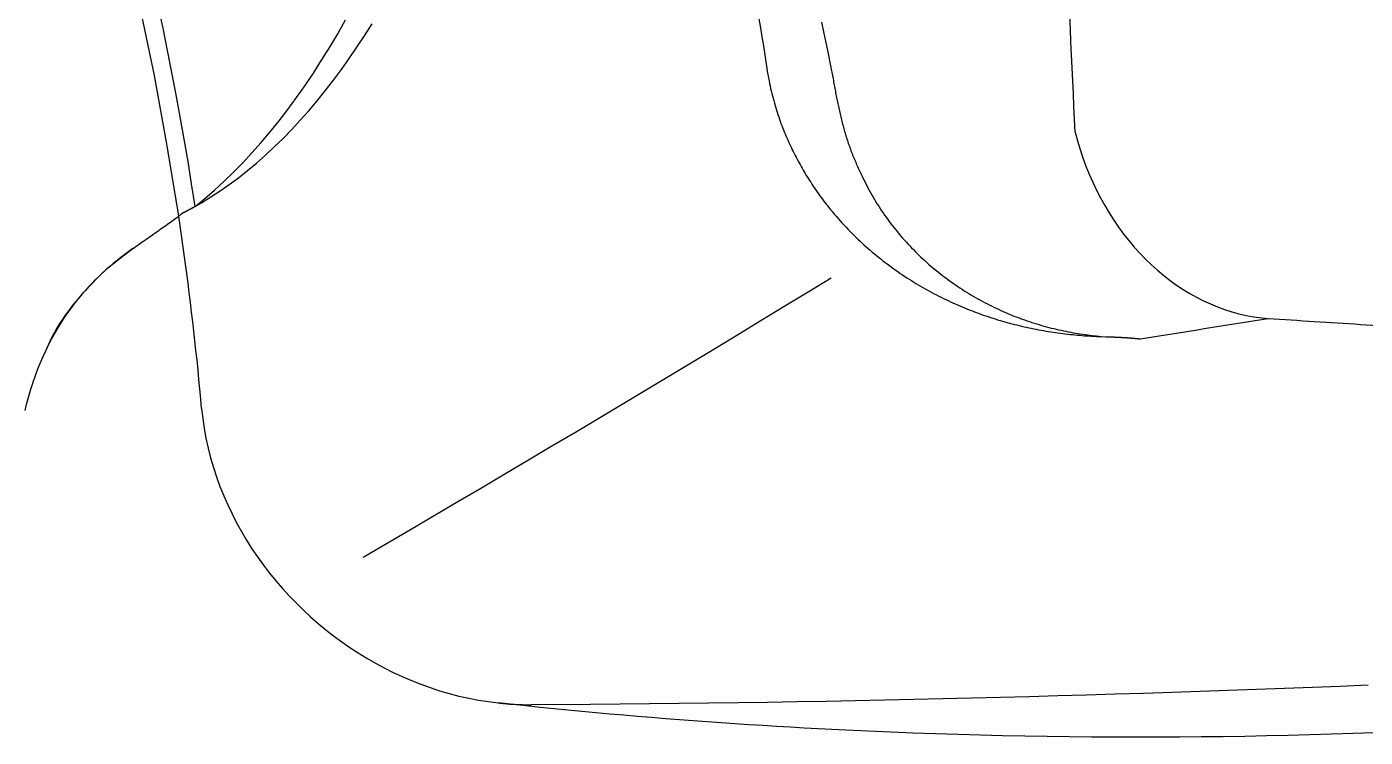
# Model space of a CAD drawing. Extents: x 941 to 1034, y 781 to 934.
# Drawn here: x 962.2 to 970.33, y 812.82 to 817.13 of the extents above; entities that cross this region are included whole.
import ezdxf

# ---------------------------------------------------------------- set-up
doc = ezdxf.new("R2010")
doc.units = 0
doc.header["$MEASUREMENT"] = 0
doc.layers.add('1', color=4, linetype='Continuous')

# ---------------------------------------------------------------- blocks, each defined once
blk = doc.blocks.new('ENVOY')
at = {"layer": '1', "color": 3, "linetype": 'Continuous'}
for points in [[(21.7436, 14.4176), (21.6744, 14.8451), (21.5958, 15.2708), (21.5076, 15.6945), (21.41, 16.1161), (21.3031, 16.5355), (21.1868, 16.9524), (21.0611, 17.3668), (20.9262, 17.7784), (20.7821, 18.1872)], [(25.647, 15.5939), (25.6589, 15.5371), (25.6708, 15.4803), (25.6826, 15.4235), (25.7056, 15.3102)], [(21.7671, 14.4365), (21.8246, 14.4668), (21.8817, 14.4993), (21.9385, 14.534), (21.9948, 14.5709), (22.0508, 14.61), (22.1063, 14.6512), (22.1614, 14.6946), (22.216, 14.7402), (22.2702, 14.7879), (22.3239, 14.8377), (22.3771, 14.8897), (22.4298, 14.9437), (22.4818, 14.9997), (22.5331, 15.0575), (22.5837, 15.1172), (22.6336, 15.1787), (22.6828, 15.242), (22.7313, 15.307), (22.779, 15.3737), (22.826, 15.4422), (22.8722, 15.5122), (22.9176, 15.5839)], [(21.8435, 14.477), (21.9023, 14.525), (21.9606, 14.5755), (22.0184, 14.6285), (22.0756, 14.6838), (22.1323, 14.7416), (22.1884, 14.8019), (22.2439, 14.8645), (22.2988, 14.9294), (22.3528, 14.9965), (22.4061, 15.0657), (22.4587, 15.1371), (22.5104, 15.2105), (22.5613, 15.2861), (22.6114, 15.3637), (22.6607, 15.4432), (22.7091, 15.5248), (22.7566, 15.6083)], [(25.7056, 15.3102), (25.7074, 15.3003), (25.7092, 15.2906), (25.7109, 15.2808), (25.7127, 15.2711), (25.7145, 15.2614), (25.7162, 15.2517), (25.718, 15.2421), (25.7197, 15.2325), (25.7215, 15.2229), (25.7232, 15.2134), (25.725, 15.2039), (25.7267, 15.1944), (25.7285, 15.185), (25.7303, 15.1756), (25.732, 15.1663), (25.7338, 15.1569), (25.7356, 15.1477), (25.7375, 15.1384), (25.7393, 15.1292), (25.7411, 15.12), (25.743, 15.1108), (25.7449, 15.1017), (25.7468, 15.0926), (25.7487, 15.0835), (25.7507, 15.0744), (25.7527, 15.0653), (25.7547, 15.0562), (25.7567, 15.0472), (25.7588, 15.0382), (25.7609, 15.0292), (25.7631, 15.0202), (25.7652, 15.0112), (25.7674, 15.0022), (25.7697, 14.9932), (25.772, 14.9843), (25.7743, 14.9753), (25.7767, 14.9663), (25.7791, 14.9574), (25.7815, 14.9484), (25.784, 14.9395), (25.7866, 14.9306), (25.7892, 14.9216), (25.7918, 14.9127), (25.7945, 14.9038), (25.7973, 14.8949), (25.8001, 14.886), (25.803, 14.8771), (25.8059, 14.8682), (25.8089, 14.8593), (25.8119, 14.8504), (25.815, 14.8415), (25.8182, 14.8326), (25.8214, 14.8237), (25.8247, 14.8149), (25.8281, 14.806), (25.8315, 14.7972), (25.835, 14.7883), (25.8386, 14.7795), (25.8422, 14.7707), (25.8459, 14.7619), (25.8497, 14.7532), (25.8535, 14.7445), (25.8573, 14.7358), (25.8612, 14.7271), (25.8651, 14.7184), (25.8691, 14.7098), (25.8731, 14.7012), (25.8771, 14.6927), (25.8853, 14.6757)], [(25.8853, 14.6757), (25.8921, 14.6611), (25.899, 14.6466), (25.9061, 14.6321), (25.9133, 14.6176), (25.9206, 14.6032), (25.9282, 14.5888), (25.9358, 14.5746), (25.9436, 14.5605), (25.9516, 14.5464), (25.9596, 14.5325), (25.9678, 14.5186), (25.9762, 14.5048), (25.9847, 14.4911), (25.9934, 14.4775), (26.0021, 14.464), (26.011, 14.4506), (26.0201, 14.4372), (26.0292, 14.424), (26.0385, 14.4108), (26.048, 14.3978), (26.0575, 14.3848), (26.0672, 14.372), (26.077, 14.3592), (26.0869, 14.3466), (26.097, 14.334), (26.1071, 14.3216), (26.1174, 14.3093), (26.1278, 14.297), (26.1383, 14.2849), (26.1489, 14.2729), (26.1596, 14.261), (26.1705, 14.2492), (26.1814, 14.2375), (26.1925, 14.2259), (26.2037, 14.2145), (26.2149, 14.2031), (26.2263, 14.1918), (26.2378, 14.1807), (26.2493, 14.1697), (26.261, 14.1588), (26.2728, 14.148), (26.2846, 14.1373), (26.2966, 14.1268), (26.3086, 14.1163), (26.3208, 14.106), (26.333, 14.0958), (26.3453, 14.0857), (26.3577, 14.0757), (26.3702, 14.0659), (26.3827, 14.0562), (26.3954, 14.0465), (26.4081, 14.0371), (26.4209, 14.0277), (26.4338, 14.0184), (26.4468, 14.0093), (26.4598, 14.0003), (26.473, 13.9914), (26.4862, 13.9826), (26.4994, 13.9739), (26.5127, 13.9654), (26.5261, 13.957), (26.5396, 13.9487), (26.5531, 13.9406), (26.5667, 13.9326), (26.5804, 13.9247), (26.5941, 13.9169), (26.6079, 13.9092), (26.6217, 13.9017), (26.6356, 13.8943), (26.6495, 13.887), (26.6635, 13.8799), (26.6776, 13.8728), (26.6917, 13.8659), (26.7058, 13.8592), (26.72, 13.8525), (26.7343, 13.846), (26.7486, 13.8396), (26.7629, 13.8333), (26.7773, 13.8272), (26.7917, 13.8212), (26.8062, 13.8153), (26.8207, 13.8096), (26.8352, 13.8039), (26.8498, 13.7985), (26.8644, 13.7931), (26.879, 13.7879), (26.8936, 13.7827), (26.9083, 13.7778), (26.923, 13.7729), (26.9377, 13.7682), (26.9524, 13.7636), (26.9672, 13.7592), (26.9819, 13.7549), (26.9967, 13.7507), (27.0115, 13.7466), (27.0262, 13.7427), (27.041, 13.7389), (27.0558, 13.7352), (27.0705, 13.7317), (27.0853, 13.7282), (27.1, 13.725), (27.1147, 13.7218), (27.1294, 13.7188), (27.1441, 13.7159), (27.1587, 13.7131), (27.1734, 13.7105), (27.1879, 13.708), (27.2024, 13.7056), (27.2169, 13.7033), (27.2313, 13.7012), (27.2457, 13.6991), (27.26, 13.6972), (27.2742, 13.6955), (27.2884, 13.6938), (27.3025, 13.6923), (27.3164, 13.6908), (27.3304, 13.6895), (27.3442, 13.6883), (27.3715, 13.6863)], [(21.8433, 14.4772), (21.8395, 14.4751), (21.8357, 14.473), (21.8319, 14.4708), (21.8281, 14.4687), (21.8243, 14.4667), (21.8205, 14.4646), (21.8167, 14.4625), (21.8129, 14.4604), (21.8091, 14.4584), (21.8053, 14.4563), (21.8015, 14.4543), (21.7977, 14.4523), (21.7938, 14.4503), (21.79, 14.4483), (21.7862, 14.4463), (21.7824, 14.4443), (21.7785, 14.4423), (21.7747, 14.4404), (21.7671, 14.4365)], [(21.4647, 14.2205), (21.4753, 14.2278), (21.4857, 14.2351), (21.4961, 14.2424), (21.5063, 14.2496), (21.5165, 14.2568), (21.5266, 14.2638), (21.5366, 14.2709), (21.5465, 14.2778), (21.5563, 14.2848), (21.566, 14.2916), (21.5757, 14.2984), (21.5853, 14.3052), (21.5947, 14.3119), (21.6041, 14.3185), (21.6134, 14.3251), (21.6226, 14.3316), (21.6318, 14.3381), (21.6408, 14.3445), (21.6498, 14.3508), (21.6587, 14.3571), (21.6674, 14.3633), (21.676, 14.3695), (21.6845, 14.3755), (21.6929, 14.3815), (21.7013, 14.3875), (21.7097, 14.3934), (21.718, 14.3994), (21.7265, 14.4054), (21.7436, 14.4176)], [(21.7671, 14.4365), (21.7664, 14.4359), (21.7657, 14.4354), (21.765, 14.4349), (21.7644, 14.4343), (21.7637, 14.4338), (21.763, 14.4332), (21.7624, 14.4327), (21.7617, 14.4322), (21.761, 14.4316), (21.7604, 14.4311), (21.7597, 14.4305), (21.759, 14.43), (21.7583, 14.4295), (21.7577, 14.4289), (21.757, 14.4284), (21.7563, 14.4279), (21.7557, 14.4273), (21.755, 14.4268), (21.7543, 14.4262), (21.7536, 14.4257), (21.753, 14.4252), (21.7523, 14.4246), (21.7516, 14.4241), (21.751, 14.4235), (21.7503, 14.423), (21.7496, 14.4225), (21.749, 14.4219), (21.7483, 14.4214), (21.7476, 14.4209), (21.7469, 14.4203), (21.7463, 14.4198), (21.7456, 14.4192), (21.7449, 14.4187), (21.7436, 14.4176)], [(21.883, 13.2509), (21.8777, 13.3095), (21.8723, 13.368), (21.8666, 13.4266), (21.8608, 13.4851), (21.8548, 13.5436), (21.8486, 13.602), (21.8423, 13.6604), (21.8357, 13.7189), (21.829, 13.7772), (21.8221, 13.8356), (21.8151, 13.8939), (21.8078, 13.9522), (21.8004, 14.0105), (21.7928, 14.0687), (21.7851, 14.127), (21.7771, 14.1851), (21.769, 14.2433), (21.7607, 14.3014), (21.7436, 14.4176)], [(20.8106, 13.2376), (20.8217, 13.2822), (20.8336, 13.3257), (20.8463, 13.3682), (20.8597, 13.4098), (20.874, 13.4504), (20.8889, 13.4902), (20.9046, 13.529), (20.921, 13.5669), (20.9381, 13.6039), (20.9559, 13.64), (20.9743, 13.6753), (20.9935, 13.7098), (21.0132, 13.7433), (21.0336, 13.7761), (21.0546, 13.8081), (21.0762, 13.8392), (21.0984, 13.8696), (21.1211, 13.8991), (21.1445, 13.928), (21.1683, 13.956), (21.1927, 13.9834), (21.2176, 14.0099), (21.2429, 14.0358), (21.2688, 14.061), (21.2951, 14.0855), (21.3219, 14.1093), (21.3493, 14.1325), (21.3773, 14.1553), (21.4059, 14.1776), (21.4647, 14.2205)], [(21.4647, 14.2205), (21.4403, 14.2031), (21.4162, 14.1854), (21.3925, 14.1673), (21.3692, 14.1488), (21.3462, 14.13), (21.3238, 14.1109), (21.3017, 14.0914), (21.2799, 14.0715), (21.2585, 14.0512), (21.2375, 14.0306), (21.2169, 14.0098), (21.1968, 13.9886), (21.1771, 13.9673), (21.1579, 13.9458), (21.1392, 13.9242), (21.1211, 13.9025), (21.1036, 13.8808), (21.0867, 13.8591), (21.0705, 13.8375), (21.055, 13.816), (21.0401, 13.7946), (21.0261, 13.7734), (21.0127, 13.7524), (21.0002, 13.7317), (20.9886, 13.7114), (20.9778, 13.6914), (20.9679, 13.6718), (20.9589, 13.6526), (20.9438, 13.6158)], [(25.7046, 14.0418), (25.5643, 13.9563), (25.4239, 13.8709), (25.2833, 13.7856), (25.1425, 13.7004), (25.0015, 13.6152), (24.8603, 13.5301), (24.719, 13.445), (24.5775, 13.3601), (24.4357, 13.2752), (24.2938, 13.1904), (24.1516, 13.1056), (24.0093, 13.021), (23.8667, 12.9364), (23.7239, 12.8519), (23.5809, 12.7675), (23.4377, 12.6832), (23.2943, 12.599), (23.1506, 12.5149), (22.8625, 12.3469)], [(27.5801, 13.673), (27.6189, 13.6792), (27.6577, 13.6854), (27.6966, 13.6916), (27.7354, 13.6978), (27.7743, 13.704), (27.8131, 13.7102), (27.852, 13.7164), (27.8908, 13.7226), (27.9296, 13.7287), (27.9685, 13.7349), (28.0073, 13.7411), (28.0462, 13.7473), (28.085, 13.7535), (28.1239, 13.7597), (28.1627, 13.7659), (28.2016, 13.7721), (28.2404, 13.7783), (28.2793, 13.7844), (28.357, 13.7968)], [(28.357, 13.7968), (28.392, 13.7946), (28.4271, 13.7923), (28.4622, 13.7901), (28.4973, 13.7879), (28.5324, 13.7856), (28.5674, 13.7834), (28.6025, 13.7812), (28.6376, 13.7789), (28.6726, 13.7767), (28.7077, 13.7745), (28.7428, 13.7722), (28.7778, 13.77), (28.8129, 13.7677), (28.8479, 13.7655), (28.883, 13.7633), (28.918, 13.761), (28.9531, 13.7588), (28.9881, 13.7566), (29.0582, 13.7521)], [(27.3715, 13.6863), (27.374, 13.6862), (27.3765, 13.6861), (27.379, 13.686), (27.3815, 13.686), (27.3839, 13.6859), (27.3864, 13.6858), (27.3889, 13.6857), (27.3913, 13.6856), (27.3938, 13.6855), (27.3962, 13.6854), (27.3987, 13.6853), (27.4011, 13.6853), (27.4036, 13.6852), (27.406, 13.6851), (27.4085, 13.685), (27.4109, 13.6849), (27.4133, 13.6848), (27.4158, 13.6847), (27.4182, 13.6846), (27.4206, 13.6845), (27.423, 13.6844), (27.4254, 13.6843), (27.4278, 13.6842), (27.4302, 13.6841), (27.4326, 13.684), (27.435, 13.6839), (27.4374, 13.6837), (27.4397, 13.6836), (27.4421, 13.6835), (27.4445, 13.6834), (27.4468, 13.6833), (27.4492, 13.6832), (27.4515, 13.6831), (27.4538, 13.6829), (27.4562, 13.6828), (27.4585, 13.6827), (27.4608, 13.6826), (27.4631, 13.6824), (27.4654, 13.6823), (27.4677, 13.6822), (27.47, 13.6821), (27.4723, 13.6819), (27.4746, 13.6818), (27.4768, 13.6817), (27.4791, 13.6815), (27.4814, 13.6814), (27.4836, 13.6813), (27.4859, 13.6811), (27.4881, 13.681), (27.4903, 13.6809), (27.4925, 13.6807), (27.4948, 13.6806), (27.497, 13.6804), (27.4991, 13.6803), (27.5013, 13.6801), (27.5035, 13.68), (27.5056, 13.6798), (27.5078, 13.6797), (27.5099, 13.6795), (27.512, 13.6794), (27.5142, 13.6792), (27.5163, 13.679), (27.5184, 13.6789), (27.5204, 13.6787), (27.5225, 13.6786), (27.5246, 13.6784), (27.5267, 13.6782), (27.5287, 13.6781), (27.5307, 13.6779), (27.5328, 13.6777), (27.5348, 13.6775), (27.5368, 13.6774), (27.5388, 13.6772), (27.5408, 13.677), (27.5428, 13.6768), (27.5447, 13.6767), (27.5467, 13.6765), (27.5486, 13.6763), (27.5505, 13.6761), (27.5524, 13.6759), (27.5543, 13.6757), (27.5562, 13.6756), (27.5581, 13.6754), (27.5599, 13.6752), (27.5618, 13.675), (27.5636, 13.6748), (27.5655, 13.6746), (27.5673, 13.6744), (27.5691, 13.6742), (27.5709, 13.674), (27.5728, 13.6738), (27.5746, 13.6736), (27.5765, 13.6735), (27.5801, 13.673)], [(21.883, 13.2509), (21.8895, 13.1903), (21.8982, 13.13), (21.9091, 13.0701), (21.9221, 13.0106), (21.9371, 12.9515), (21.9542, 12.893), (21.9732, 12.835), (21.994, 12.7778), (22.0167, 12.7212), (22.0412, 12.6654), (22.0674, 12.6105), (22.0952, 12.5564), (22.1247, 12.5033), (22.1557, 12.4511), (22.1883, 12.3998), (22.2224, 12.3495), (22.2579, 12.3002), (22.2949, 12.252), (22.3332, 12.2049), (22.3728, 12.1588), (22.4138, 12.114), (22.456, 12.0702), (22.4994, 12.0277), (22.544, 11.9865), (22.5897, 11.9465), (22.6365, 11.9078), (22.6844, 11.8705), (22.7333, 11.8345), (22.7832, 11.8), (22.8339, 11.7668), (22.8856, 11.7352), (22.9382, 11.705), (22.9916, 11.6764), (23.0459, 11.6492), (23.1009, 11.6237), (23.1567, 11.5997), (23.2131, 11.5774), (23.2702, 11.5568), (23.3279, 11.5379), (23.3861, 11.5208), (23.4448, 11.5055), (23.504, 11.4921), (23.5635, 11.4806), (23.6835, 11.4633)], [(28.9644, 11.5708), (28.7956, 11.5641), (28.6263, 11.5576), (28.4566, 11.5512), (28.2865, 11.5449), (28.1158, 11.5388), (27.9446, 11.5329), (27.773, 11.5271), (27.6009, 11.5215), (27.4283, 11.5161), (27.2551, 11.5109), (27.0815, 11.5058), (26.9074, 11.5009), (26.7328, 11.4963), (26.5576, 11.4918), (26.3819, 11.4876), (26.2057, 11.4835), (26.029, 11.4797), (25.8517, 11.4761), (25.674, 11.4727), (25.496, 11.4696), (25.3179, 11.4667), (25.1395, 11.4641), (24.9608, 11.4617), (24.782, 11.4595), (24.6028, 11.4576), (24.4233, 11.456), (24.2436, 11.4546), (23.8831, 11.4527)], [(25.7931, 11.2983), (25.7093, 11.3024), (25.6254, 11.3067), (25.5415, 11.3112), (25.4574, 11.3159), (25.3734, 11.3208), (25.2893, 11.326), (25.2051, 11.3313), (25.1208, 11.3368), (25.0365, 11.3426), (24.9522, 11.3485), (24.8678, 11.3547), (24.7834, 11.361), (24.6989, 11.3676), (24.6144, 11.3744), (24.5299, 11.3814), (24.4453, 11.3886), (24.3607, 11.396), (24.2761, 11.4037), (24.1915, 11.4115), (24.1069, 11.4196), (24.0222, 11.4279), (23.9375, 11.4364), (23.8529, 11.4452), (23.6835, 11.4633)], [(23.6835, 11.4633), (23.6935, 11.4623), (23.7034, 11.4613), (23.7133, 11.4603), (23.7233, 11.4594), (23.7332, 11.4586), (23.7432, 11.4578), (23.7532, 11.457), (23.7631, 11.4564), (23.7731, 11.4558), (23.7831, 11.4552), (23.7931, 11.4547), (23.8031, 11.4542), (23.813, 11.4538), (23.823, 11.4535), (23.833, 11.4532), (23.843, 11.453), (23.853, 11.4528), (23.8631, 11.4527), (23.8831, 11.4527)], [(29.0029, 11.2821), (28.8727, 11.2775), (28.7422, 11.2733), (28.6113, 11.2695), (28.4801, 11.2662), (28.3485, 11.2633), (28.2166, 11.2609), (28.0844, 11.2589), (27.9518, 11.2574), (27.819, 11.2563), (27.6858, 11.2557), (27.5524, 11.2556), (27.4186, 11.2559), (27.2846, 11.2568), (27.1503, 11.2581), (27.0157, 11.2599), (26.8808, 11.2621), (26.7457, 11.2649), (26.6103, 11.2682), (26.4747, 11.2719), (26.3388, 11.2762), (26.2027, 11.2809), (26.0664, 11.2862), (25.7931, 11.2983)]]:
    blk.add_lwpolyline(points, dxfattribs=at)
at = {"layer": '1', "color": 2, "linetype": 'Continuous'}
for points in [[(25.2658, 15.6158), (25.275, 15.5608), (25.2841, 15.5058), (25.293, 15.4507), (25.3017, 15.3957), (25.319, 15.2855)], [(27.1862, 14.9268), (27.1825, 15.0049), (27.1788, 15.083), (27.1751, 15.1613), (27.1714, 15.2397), (27.1677, 15.3182), (27.164, 15.3968), (27.1603, 15.4755), (27.1567, 15.5542), (27.153, 15.6331), (27.1493, 15.7121), (27.1457, 15.7912), (27.142, 15.8704), (27.1384, 15.9496), (27.1347, 16.029), (27.1311, 16.1085), (27.1275, 16.188), (27.1239, 16.2677), (27.1203, 16.3474), (27.1132, 16.5072)], [(25.319, 15.2855), (25.3216, 15.2698), (25.3245, 15.2542), (25.3275, 15.2387), (25.3306, 15.2233), (25.3338, 15.208), (25.3372, 15.1928), (25.3407, 15.1777), (25.3443, 15.1627), (25.348, 15.1479), (25.3519, 15.1331), (25.3558, 15.1186), (25.3598, 15.1041), (25.364, 15.0898), (25.3682, 15.0757), (25.3725, 15.0617), (25.3769, 15.0478), (25.3814, 15.0341), (25.386, 15.0206), (25.3906, 15.0072), (25.3953, 14.9939), (25.4001, 14.9807), (25.405, 14.9677), (25.4099, 14.9549), (25.4149, 14.9421), (25.42, 14.9294), (25.4252, 14.9169), (25.4304, 14.9045), (25.4356, 14.8922), (25.441, 14.88), (25.4464, 14.8679), (25.4519, 14.856), (25.4574, 14.8441), (25.463, 14.8323), (25.4686, 14.8206), (25.4743, 14.809), (25.4801, 14.7975), (25.4859, 14.7861), (25.4918, 14.7747), (25.4977, 14.7634), (25.5037, 14.7522), (25.5098, 14.7411), (25.5159, 14.7301), (25.5221, 14.7191), (25.5283, 14.7082), (25.5346, 14.6973), (25.541, 14.6865), (25.5474, 14.6758), (25.5539, 14.6651), (25.5604, 14.6545), (25.567, 14.6439), (25.5737, 14.6334), (25.5805, 14.6229), (25.5873, 14.6125), (25.5941, 14.6021), (25.6011, 14.5917), (25.6081, 14.5814), (25.6152, 14.5712), (25.6223, 14.5609), (25.6295, 14.5507), (25.6368, 14.5406), (25.6441, 14.5305), (25.6515, 14.5205), (25.6589, 14.5106), (25.6664, 14.5008), (25.6739, 14.491), (25.6815, 14.4814), (25.689, 14.4718), (25.6967, 14.4623), (25.7121, 14.4435)], [(27.1862, 14.9268), (27.2004, 14.8745), (27.216, 14.8228), (27.2331, 14.7717), (27.2517, 14.7214), (27.2717, 14.6717), (27.2931, 14.6229), (27.3159, 14.575), (27.3401, 14.528), (27.3656, 14.482), (27.3924, 14.4371), (27.4205, 14.3932), (27.4498, 14.3506), (27.4803, 14.3091), (27.5119, 14.2689), (27.5447, 14.23), (27.5784, 14.1926), (27.6133, 14.1565), (27.6491, 14.122), (27.6858, 14.089), (27.7234, 14.0575), (27.7619, 14.0277), (27.8011, 13.9995), (27.841, 13.973), (27.8816, 13.9482), (27.9228, 13.9252), (27.9646, 13.904), (28.0069, 13.8846), (28.0496, 13.867), (28.0927, 13.8513), (28.1362, 13.8374), (28.18, 13.8254), (28.224, 13.8154), (28.2682, 13.8073), (28.357, 13.7968)], [(25.7121, 14.4435), (25.7235, 14.43), (25.7349, 14.4166), (25.7465, 14.4034), (25.7581, 14.3903), (25.7698, 14.3774), (25.7816, 14.3646), (25.7935, 14.3519), (25.8054, 14.3394), (25.8175, 14.327), (25.8296, 14.3148), (25.8417, 14.3027), (25.854, 14.2907), (25.8663, 14.2789), (25.8786, 14.2672), (25.8911, 14.2557), (25.9036, 14.2443), (25.9161, 14.233), (25.9287, 14.2218), (25.9414, 14.2108), (25.9542, 14.1999), (25.967, 14.1892), (25.9798, 14.1786), (25.9927, 14.1681), (26.0057, 14.1578), (26.0187, 14.1475), (26.0318, 14.1374), (26.0449, 14.1275), (26.058, 14.1177), (26.0713, 14.108), (26.0845, 14.0984), (26.0978, 14.0889), (26.1112, 14.0796), (26.1245, 14.0704), (26.138, 14.0613), (26.1515, 14.0524), (26.165, 14.0436), (26.1785, 14.0349), (26.1921, 14.0263), (26.2057, 14.0178), (26.2194, 14.0095), (26.2331, 14.0013), (26.2468, 13.9932), (26.2606, 13.9852), (26.2744, 13.9773), (26.2883, 13.9696), (26.3021, 13.962), (26.316, 13.9545), (26.33, 13.9471), (26.3439, 13.9398), (26.3579, 13.9327), (26.3719, 13.9256), (26.386, 13.9187), (26.4, 13.9119), (26.4142, 13.9052), (26.4283, 13.8986), (26.4424, 13.8921), (26.4566, 13.8857), (26.4708, 13.8795), (26.485, 13.8733), (26.4992, 13.8673), (26.5135, 13.8613), (26.5278, 13.8555), (26.5421, 13.8498), (26.5564, 13.8442), (26.5708, 13.8387), (26.5851, 13.8333), (26.5995, 13.828), (26.6139, 13.8228), (26.6283, 13.8178), (26.6428, 13.8128), (26.6572, 13.8079), (26.6717, 13.8031), (26.6862, 13.7985), (26.7007, 13.7939), (26.7152, 13.7894), (26.7297, 13.7851), (26.7443, 13.7808), (26.7588, 13.7766), (26.7734, 13.7726), (26.788, 13.7686), (26.8026, 13.7647), (26.8172, 13.761), (26.8318, 13.7573), (26.8465, 13.7537), (26.8611, 13.7502), (26.8758, 13.7469), (26.8904, 13.7436), (26.9051, 13.7404), (26.9198, 13.7373), (26.9345, 13.7343), (26.9492, 13.7314), (26.9639, 13.7286), (26.9786, 13.7258), (26.9933, 13.7232), (27.008, 13.7207), (27.0228, 13.7182), (27.0375, 13.7159), (27.0522, 13.7136), (27.0669, 13.7115), (27.0816, 13.7094), (27.0963, 13.7074), (27.111, 13.7055), (27.1257, 13.7037), (27.1404, 13.702), (27.1551, 13.7003), (27.1697, 13.6988), (27.1844, 13.6974), (27.199, 13.696), (27.2136, 13.6947), (27.2282, 13.6935), (27.2427, 13.6924), (27.2572, 13.6914), (27.2717, 13.6905), (27.2861, 13.6896), (27.3005, 13.6889), (27.3148, 13.6882), (27.3291, 13.6876), (27.3433, 13.6871), (27.3715, 13.6863)]]:
    blk.add_lwpolyline(points, dxfattribs=at)
at = {"layer": '1', "color": 3, "linetype": 'Continuous'}
blk.add_arc((2.5565, 11.5532), 19.5072, 8.62067, 59.53064, dxfattribs=at)

msp = doc.modelspace()

# ---------------------------------------------------------------- block references
at = {"layer": '1'}
msp.add_blockref('ENVOY', (941.3783, 801.5681), dxfattribs=at)

doc.saveas('drawing.dxf')
